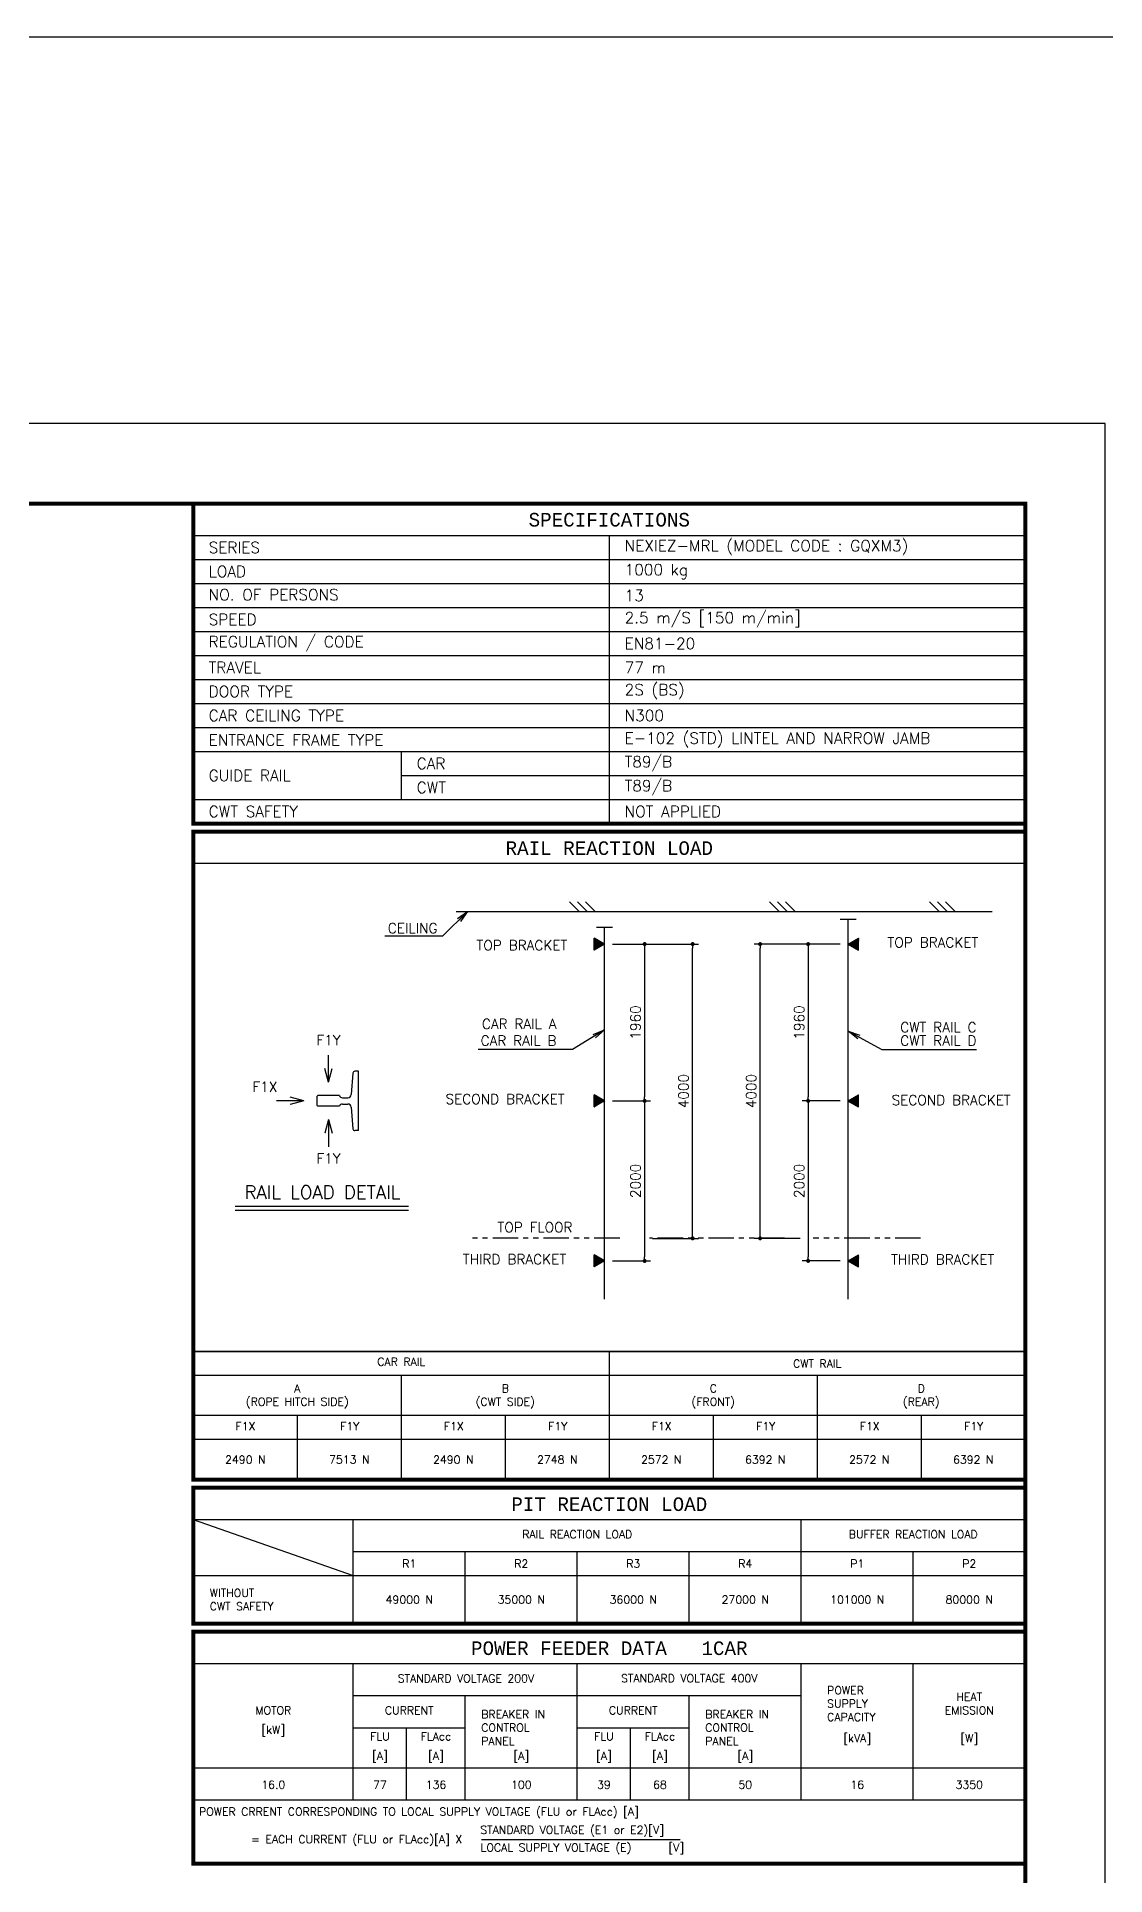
# Model space of a CAD drawing. Header units: millimetres. Extents: x -106996 to 276536, y -21995 to 37993.
# Drawn here: x 14322 to 21000, y 5928 to 17417 of the extents above; entities that cross this region are included whole.
import ezdxf
from ezdxf.enums import TextEntityAlignment as Align

# ---------------------------------------------------------------- set-up
doc = ezdxf.new("R2010")
doc.units = ezdxf.units.MM
doc.header["$LTSCALE"] = 100
doc.linetypes.add('PHANTOM2', pattern=[31.75, 15.875, -3.175, 3.175, -3.175, 3.175, -3.175])
doc.layers.get('0').update_dxf_attribs({"color": 3})
for name, color, linetype in [('DIM', 2, 'Continuous'), ('FRAME', 5, 'Continuous'), ('OTHERS', 4, 'Continuous'), ('SPEC', 7, 'Continuous'), ('W-DASHED-LINE', 111, 'PHANTOM2')]:
    doc.layers.add(name, color=color, linetype=linetype)
doc.styles.get("Standard").update_dxf_attribs({"font": 'romans.shx', "bigfont": 'bigfont.shx'})
doc.styles.add('STYLE1', font='monos.ttf')
doc.dimstyles.new('1-50IN', dxfattribs={"dimscale": 25, "dimtxt": 2.5, "dimasz": 1, "dimexe": 1.5, "dimexo": 2, "dimgap": 1, "dimtad": 3, "dimdsep": 46, "dimtxsty": 'Standard', "dimblk1": 'DOT', "dimblk2": 'DOT', "dimsah": 1, "dimcen": 0.09, "dimclrd": 256, "dimclre": 256, "dimclrt": 256, "dimadec": 0, "dimazin": 0, "dimtfac": 1, "dimtmove": 0, "dimatfit": 3, "dimldrblk": 'DOT', "dimfxl": 0, "dimtolj": 1, "dimtzin": 0, "dimarcsym": 0})
doc.dimstyles.new('1-50IN-ARROW', dxfattribs={"dimscale": 25, "dimtxt": 2.5, "dimasz": 3, "dimexe": 1.5, "dimexo": 2, "dimgap": 1, "dimtad": 3, "dimdsep": 46, "dimtxsty": 'Standard', "dimblk1": 'OPEN', "dimblk2": 'OPEN', "dimsah": 1, "dimcen": 0.09, "dimclrd": 256, "dimclre": 256, "dimclrt": 256, "dimadec": 0, "dimazin": 0, "dimtfac": 1, "dimtmove": 0, "dimatfit": 3, "dimldrblk": 'OPEN', "dimfxl": 0, "dimtolj": 1, "dimtzin": 0, "dimarcsym": 0})
doc.dimstyles.new('BRACKET LOAD', dxfattribs={"dimscale": 25, "dimtxt": 2.5, "dimasz": 1, "dimexe": 1.5, "dimexo": 2, "dimgap": 1, "dimtad": 3, "dimlfac": 2, "dimdsep": 46, "dimtxsty": 'Standard', "dimblk1": 'DOT', "dimblk2": 'DOT', "dimsah": 1, "dimcen": 0.09, "dimclrd": 256, "dimclre": 256, "dimclrt": 256, "dimadec": 0, "dimazin": 0, "dimtfac": 1, "dimtmove": 0, "dimatfit": 3, "dimldrblk": 'DOT', "dimfxl": 0, "dimtolj": 1, "dimtzin": 0, "dimarcsym": 0})

# ---------------------------------------------------------------- blocks, each defined once
blk = doc.blocks.new('_OPEN')
at = {"color": 0, "linetype": 'ByBlock'}
for p, q in [((-1, 0.17), (0, 0)), ((0, 0), (-1, -0.17)), ((0, 0), (-1, 0))]:
    blk.add_line(p, q, dxfattribs=at)
blk = doc.blocks.new('_DOT')
at = {"color": 0, "linetype": 'ByBlock'}
blk.add_line((-0.5, 0), (-1, 0), dxfattribs=at)
at = {"color": 0, "linetype": 'ByBlock', "const_width": 0.5}
blk.add_lwpolyline([(-0.25, 0, 1), (0.25, 0, 1)], format="xyb", close=True, dxfattribs=at)
blk = doc.blocks.new('*D621')
at = {"layer": 'DEFPOINTS', "color": 0, "transparency": 16777216}
for p in [(17871, 10767), (17871, 9767), (18121, 9767)]:
    blk.add_point(p, dxfattribs=at)
at = {"layer": 'DIM', "lineweight": -2, "transparency": 16777216}
for p, q in [((17921, 10767), (18158, 10767)), ((18121, 10742), (18121, 9792)), ((17921, 9767), (18158, 9767))]:
    blk.add_line(p, q, dxfattribs=at)
at = {"layer": 'DIM', "lineweight": -2, "transparency": 16777216, "xscale": 25, "yscale": 25, "zscale": 25}
for p, rotation in [((18121, 10767), 90), ((18121, 9767), 270)]:
    blk.add_blockref('_DOT', p, dxfattribs=dict(at, rotation=rotation))
at = {"layer": 'DIM', "transparency": 16777216, "insert": (18064, 10267), "char_height": 62.5, "attachment_point": 5, "rotation": 90}
blk.add_mtext('\\A1;2000', dxfattribs=at)
blk = doc.blocks.new('*D622')
at = {"layer": 'DEFPOINTS', "color": 0, "transparency": 16777216}
for p in [(19393, 10767), (19143, 9767), (19393, 9767)]:
    blk.add_point(p, dxfattribs=at)
at = {"layer": 'DIM', "lineweight": -2, "transparency": 16777216}
for p, q in [((19343, 10767), (19106, 10767)), ((19143, 10742), (19143, 9792)), ((19343, 9767), (19106, 9767))]:
    blk.add_line(p, q, dxfattribs=at)
at = {"layer": 'DIM', "lineweight": -2, "transparency": 16777216, "xscale": 25, "yscale": 25, "zscale": 25}
for p, rotation in [((19143, 10767), 90), ((19143, 9767), 270)]:
    blk.add_blockref('_DOT', p, dxfattribs=dict(at, rotation=rotation))
at = {"layer": 'DIM', "transparency": 16777216, "insert": (19087, 10267), "char_height": 62.5, "attachment_point": 5, "rotation": 90}
blk.add_mtext('\\A1;2000', dxfattribs=at)
blk = doc.blocks.new('*D623')
at = {"layer": 'DEFPOINTS', "color": 0, "transparency": 16777216}
for p in [(17871, 11747), (17871, 10767), (18121, 10767)]:
    blk.add_point(p, dxfattribs=at)
at = {"layer": 'DIM', "lineweight": -2, "transparency": 16777216}
for p, q in [((17921, 11747), (18158, 11747)), ((18121, 11722), (18121, 10792)), ((17921, 10767), (18158, 10767))]:
    blk.add_line(p, q, dxfattribs=at)
at = {"layer": 'DIM', "lineweight": -2, "transparency": 16777216, "xscale": 25, "yscale": 25, "zscale": 25}
for p, rotation in [((18121, 11747), 90), ((18121, 10767), 270)]:
    blk.add_blockref('_DOT', p, dxfattribs=dict(at, rotation=rotation))
at = {"layer": 'DIM', "transparency": 16777216, "insert": (18064, 11257), "char_height": 62.5, "attachment_point": 5, "rotation": 90}
blk.add_mtext('\\A1;1960', dxfattribs=at)
blk = doc.blocks.new('*D624')
at = {"layer": 'DEFPOINTS', "color": 0, "transparency": 16777216}
for p in [(19393, 11747), (19143, 10767), (19393, 10767)]:
    blk.add_point(p, dxfattribs=at)
at = {"layer": 'DIM', "lineweight": -2, "transparency": 16777216}
for p, q in [((19343, 11747), (19106, 11747)), ((19143, 11722), (19143, 10792)), ((19343, 10767), (19106, 10767))]:
    blk.add_line(p, q, dxfattribs=at)
at = {"layer": 'DIM', "lineweight": -2, "transparency": 16777216, "xscale": 25, "yscale": 25, "zscale": 25}
for p, rotation in [((19143, 11747), 90), ((19143, 10767), 270)]:
    blk.add_blockref('_DOT', p, dxfattribs=dict(at, rotation=rotation))
at = {"layer": 'DIM', "transparency": 16777216, "insert": (19087, 11257), "char_height": 62.5, "attachment_point": 5, "rotation": 90}
blk.add_mtext('\\A1;1960', dxfattribs=at)
blk = doc.blocks.new('*D619')
at = {"layer": 'DEFPOINTS', "color": 0, "transparency": 16777216}
for p in [(17871, 11747), (18421, 11747), (18121, 9908)]:
    blk.add_point(p, dxfattribs=at)
at = {"layer": 'DIM', "lineweight": -2, "transparency": 16777216}
for p, q in [((17921, 11747), (18458, 11747)), ((18421, 9933), (18421, 11722)), ((18171, 9908), (18458, 9908))]:
    blk.add_line(p, q, dxfattribs=at)
at = {"layer": 'DIM', "lineweight": -2, "transparency": 16777216, "xscale": 25, "yscale": 25, "zscale": 25}
for p, rotation in [((18421, 11747), 90), ((18421, 9908), 270)]:
    blk.add_blockref('_DOT', p, dxfattribs=dict(at, rotation=rotation))
at = {"layer": 'DIM', "transparency": 16777216, "insert": (18364, 10828), "char_height": 62.5, "attachment_point": 5, "rotation": 90}
blk.add_mtext('\\A1;4000', dxfattribs=at)
blk = doc.blocks.new('*D620')
at = {"layer": 'DEFPOINTS', "color": 0, "transparency": 16777216}
for p in [(18843, 11747), (19393, 11747), (19143, 9908)]:
    blk.add_point(p, dxfattribs=at)
at = {"layer": 'DIM', "lineweight": -2, "transparency": 16777216}
for p, q in [((19343, 11747), (18806, 11747)), ((18843, 9933), (18843, 11722)), ((19093, 9908), (18806, 9908))]:
    blk.add_line(p, q, dxfattribs=at)
at = {"layer": 'DIM', "lineweight": -2, "transparency": 16777216, "xscale": 25, "yscale": 25, "zscale": 25}
for p, rotation in [((18843, 11747), 90), ((18843, 9908), 270)]:
    blk.add_blockref('_DOT', p, dxfattribs=dict(at, rotation=rotation))
at = {"layer": 'DIM', "transparency": 16777216, "insert": (18787, 10828), "char_height": 62.5, "attachment_point": 5, "rotation": 90}
blk.add_mtext('\\A1;4000', dxfattribs=at)

msp = doc.modelspace()

# ---------------------------------------------------------------- hatches: boundary and pattern name
at = {"layer": 'OTHERS'}
h = msp.add_hatch(dxfattribs=at)
h.set_pattern_fill('ANSI31', color=256, style=0)
h.set_pattern_definition([(135, (37263.94114, -261.83333), (0.08838834765, 0.08838834765), [])])
h.paths.add_polyline_path([(17806.0518014, 11783.9685176), (17870.6604939, 11746.6666716), (17806.0518014, 11709.3648256)])
h = msp.add_hatch(dxfattribs=at)
h.set_pattern_fill('ANSI31', color=256, style=0)
h.set_pattern_definition([(135, (37786.56108, -261.83335), (0.08838834765, 0.08838834765), [])])
h.paths.add_polyline_path([(19457.8891237, 11783.9685033), (19457.8891237, 11709.3648113), (19393.2804313, 11746.6666573)])
h = msp.add_hatch(dxfattribs=at)
h.set_pattern_fill('ANSI31', color=256, style=0)
h.set_pattern_definition([(135, (37263.94114, -1241.83333), (0.08838834765, 0.08838834765), [])])
h.paths.add_polyline_path([(17806.0518014, 10803.9685176), (17870.6604939, 10766.6666716), (17806.0518014, 10729.3648256)])
h = msp.add_hatch(dxfattribs=at)
h.set_pattern_fill('ANSI31', color=256, style=0)
h.set_pattern_definition([(135, (37786.56108, -1241.83334), (0.08838834765, 0.08838834765), [])])
h.paths.add_polyline_path([(19457.8891237, 10803.9685066), (19457.8891237, 10729.3648147), (19393.2804313, 10766.6666606)])
h = msp.add_hatch(dxfattribs=at)
h.set_pattern_fill('ANSI31', color=256, style=0)
h.set_pattern_definition([(135, (37263.94114, -2241.83333), (0.08838834765, 0.08838834765), [])])
h.paths.add_polyline_path([(17806.0518014, 9803.9685179), (17870.6604939, 9766.6666719), (17806.0518014, 9729.3648259)])
h = msp.add_hatch(dxfattribs=at)
h.set_pattern_fill('ANSI31', color=256, style=0)
h.set_pattern_definition([(135, (37786.56108, -2241.83334), (0.08838834765, 0.08838834765), [])])
h.paths.add_polyline_path([(19457.8891237, 9803.968507), (19457.8891237, 9729.364815), (19393.2804313, 9766.666661)])

# ---------------------------------------------------------------- linework, layer by layer
for p, q in [((15300, 14500.0000094), (20500, 14500.0000094)), ((15300, 14500.0000094), (15300, 12500.0000094)), ((15300, 14300.0000094), (20500, 14300.0000094)), ((17900, 14300.0000094), (17900, 12500.0000094)), ((17900, 14300.0000094), (17900, 12500.0000094)), ((15300, 14150.0000094), (20500, 14150.0000094)), ((15300, 14000.0000094), (20500, 14000.0000094)), ((15300, 13850.0000094), (20500, 13850.0000094)), ((15300, 13700.0000094), (20500, 13700.0000094)), ((15300, 13550.0000094), (20500, 13550.0000094)), ((15300, 13400.0000094), (20500, 13400.0000094)), ((15300, 13250.0000094), (20500, 13250.0000094)), ((15300, 13100.0000094), (20500, 13100.0000094)), ((15300, 12950.0000094), (20500, 12950.0000094)), ((16600, 12950.0000094), (16600, 12650.0000094)), ((16600, 12800.0000094), (20500, 12800.0000094)), ((15300, 12650.0000094), (20500, 12650.0000094)), ((15300, 12450.0000094), (20500, 12450.0000094)), ((20500, 12450.0000094), (15300, 12450.0000094)), ((15300, 12450.0000094), (20500, 12450.0000094)), ((15300.0000755, 12450.0000094), (15300.0000755, 9950.0000094)), ((18283.3333333, 12450.0000094), (20500, 12450.0000094)), ((20499.9998602, 9950.0000094), (20499.9998602, 12450.0000094)), ((20499.9997847, 12250.0000094), (15300, 12250.0000094)), ((15300.0000755, 8400.0000094), (15300.0000755, 9950.0000094)), ((20499.9998602, 9950.0000094), (20499.9998602, 8400.0000094)), ((20499.9997847, 9200.0000094), (15300, 9200.0000094)), ((15300, 9200.0000094), (20499.9997847, 9200.0000094)), ((20499.9997847, 9200.0000094), (15300, 9200.0000094)), ((15300, 9200.0000094), (20499.9997847, 9200.0000094)), ((20499.9998602, 9200.0000094), (15300.0000755, 9200.0000094)), ((15300.0000755, 9200.0000094), (20499.9998602, 9200.0000094)), ((20499.9998602, 9200.0000094), (15300.0000755, 9200.0000094)), ((15300.0000755, 9200.0000094), (20499.9998602, 9200.0000094)), ((17900.0000755, 9200.0000094), (17900.0000755, 8400.0000094)), ((20499.9998602, 9050.0000094), (15300.0000755, 9050.0000094)), ((16600.0000755, 9050.0000094), (16600.0000755, 8400.0000094)), ((19200.0000755, 9050.0000094), (19200.0000755, 8400.0000094)), ((20499.9998602, 8800.0000094), (15300.0000755, 8800.0000094)), ((15950.0000755, 8800.0000094), (15950.0000755, 8400.0000094)), ((17250.0000755, 8800.0000094), (17250.0000755, 8400.0000094)), ((18550.0000755, 8800.0000094), (18550.0000755, 8400.0000094)), ((19850.0000755, 8800.0000094), (19850.0000755, 8400.0000094)), ((20499.9998602, 8650.0000094), (15300.0000755, 8650.0000094)), ((20499.9998602, 8650.0000094), (15300.0000755, 8650.0000094)), ((20499.9998602, 8400.0000094), (15300, 8400.0000094)), ((20499.9998602, 8350.0000094), (15300, 8350.0000094)), ((15300.0000022, 8150.0000094), (16300.0000022, 7800.0000094)), ((15300.0000777, 8150.0000094), (20500.0000022, 8150.0000094)), ((15300.0000777, 7500.0000094), (15300.0000777, 8150.0000094)), ((16300.0000777, 7500.0000094), (16300.0000022, 8150.0000094)), ((19100.0001543, 7500.0000085), (19100.0000788, 8150.0000085)), ((16300.0000022, 7950.0000094), (20499.9998624, 7950.0000094)), ((17000.0001569, 7500.0000094), (17000.0000814, 7950.0000094)), ((17700.0001569, 7500.0000059), (17700.0000814, 7950.0000059)), ((18400.0001569, 7500.0000072), (18400.0000814, 7950.0000072)), ((19800.0001569, 7500.0000094), (19800.0000814, 7950.0000094)), ((15300.0000022, 7800.0000094), (20500.0000022, 7800.0000094)), ((15300.0000777, 7500.0000094), (20499.9998624, 7500.0000094)), ((20500.0002384, 7450.0000094), (15300.0002098, 7450.0000094)), ((15300.0002098, 6000.0000094), (15300.0002098, 7450.0000094)), ((15299.9998701, 7250.0000094), (20499.9999456, 7250.0000094)), ((16300.0004764, 6400.0000094), (16300.0003079, 7250.0000385)), ((17700.0005555, 6400.0000094), (17700.000539, 7250.0000474)), ((19100.0005529, 6400.0000094), (19100.0005364, 7250.0001454)), ((19800.0001733, 6400.0000094), (19800.0001569, 7250.0000774)), ((16300.0002786, 7050.0000094), (17700.000507, 7050.0000094)), ((17000.0000338, 6400.0000094), (16999.999753, 7050.0000094)), ((17700.000507, 7050.0000094), (19100.0005044, 7050.0000094)), ((18400.000036, 6400.0000094), (18399.999762, 7050.0000094)), ((16300.0003728, 6850.0000094), (16999.9997744, 6850.0000094)), ((16633.3333937, 6400.0000094), (16633.3331269, 6850.0000094)), ((17700.0005884, 6850.0000094), (18399.9997842, 6850.0000094)), ((18033.3333936, 6400.0000094), (18033.3331265, 6850.0000094)), ((15300.0000826, 6600.0000094), (20500.0001958, 6600.0000094)), ((15299.9999935, 6400.0000094), (20500.0001067, 6400.0000094)), ((15299.9999301, 6000.0000094), (20499.9999945, 6000.0000094)), ((15300.0002098, 6000.0000094), (20499.9999945, 6000.0000094)), ((20499.9999945, 6000.0000094), (15300.0002098, 6000.0000094)), ((15300.0002098, 6000.0000094), (20499.9999945, 6000.0000094)), ((17983.3333279, 6000.0000094), (20499.9999945, 6000.0000094))]:
    msp.add_line(p, q)
at = {"color": 1}
msp.add_lwpolyline([(-96046.149708, 17417.2504019), (276536.0041229, 17417.2504019), (276536.0041229, -21995.3976347), (-96046.149708, -21995.3976347)], close=True, dxfattribs=at)
at = {"const_width": 25}
for points in [[(15300, 14500.0000094), (20500, 14500.0000094), (20500, 12500.0000094), (15300, 12500.0000094)], [(15300, 8400.0000094), (20499.9998602, 8400.0000094), (20499.9998602, 12450.0000094), (15300, 12450.0000094)], [(15300, 8350.0000094), (20499.9998602, 8350.0000094), (20499.9998624, 7500.0000094), (15300.0000022, 7500.0000094)], [(15300.0002931, 7450.0000094), (20500.0000022, 7450.0000094), (20499.999919, 6000.0000094), (15300.0002098, 6000.0000094)]]:
    msp.add_lwpolyline(points, close=True, dxfattribs=at)
at = {"layer": 'DEFPOINTS'}
msp.add_lwpolyline([(0, 0.0000094), (21000, 0.0000094), (21000, 15000.0000094), (0, 15000.0000094)], close=True, dxfattribs=at)
at = {"layer": 'DIM'}
for p, q in [((16145.4777305, 10883.4193813), (16145.4777305, 11053.5325325)), ((16145.4777305, 10883.4193813), (16122.6213474, 10968.720564)), ((16145.4777305, 10883.4193813), (16168.3341135, 10968.720564)), ((15990.4767437, 10766.8776433), (15820.3635926, 10766.8776433)), ((15990.4767437, 10766.8776433), (15905.175561, 10789.7340263)), ((15990.4767437, 10766.8776433), (15905.175561, 10744.0212603)), ((16145.3527305, 10650.5859053), (16122.4963474, 10565.2847225)), ((16145.3527305, 10650.5859053), (16168.2091135, 10565.2847225)), ((16145.3527305, 10650.5859053), (16145.3527305, 10480.4727541)), ((15561.0479617, 10108.3366557), (16644.3812951, 10108.3366557)), ((15561.0479617, 10083.3366557), (16644.3812951, 10083.3366557))]:
    msp.add_line(p, q, dxfattribs=at)
at = {"layer": 'DIM', "const_width": 4.1666667}
for points in [[(16145.4777305, 10883.4193813), (16145.4777305, 11053.5325325)], [(16145.4777305, 10883.4193813), (16122.6213474, 10968.720564)], [(16145.4777305, 10883.4193813), (16168.3341135, 10968.720564)], [(15990.4767437, 10766.8776433), (15820.3635926, 10766.8776433)], [(15990.4767437, 10766.8776433), (15905.175561, 10789.7340263)], [(15990.4767437, 10766.8776433), (15905.175561, 10744.0212603)], [(16145.3527305, 10650.5859053), (16122.4963474, 10565.2847225)], [(16145.3527305, 10650.5859053), (16145.3527305, 10480.4727541)], [(16145.3527305, 10650.5859053), (16168.2091135, 10565.2847225)]]:
    msp.add_lwpolyline(points, dxfattribs=at)
at = {"layer": 'FRAME', "const_width": 25}
msp.add_lwpolyline([(500, 500.0000094), (20500, 500.0000094), (20500, 14500.0000094), (500, 14500.0000094)], close=True, dxfattribs=at)
at = {"layer": 'OTHERS'}
for p, q in [((16943.2804221, 11950.0000094), (20293.2804221, 11950.0000094)), ((17651.7866671, 12011.0000094), (17712.7866671, 11950.0000094)), ((17701.7866671, 12011.0000094), (17762.7866671, 11950.0000094)), ((17751.7866671, 12011.0000094), (17812.7866671, 11950.0000094)), ((18901.7866671, 12011.0000094), (18962.7866671, 11950.0000094)), ((18951.7866671, 12011.0000094), (19012.7866671, 11950.0000094)), ((19001.7866671, 12011.0000094), (19062.7866671, 11950.0000094)), ((19901.7866671, 12011.0000094), (19962.7866671, 11950.0000094)), ((19951.7866671, 12011.0000094), (20012.7866671, 11950.0000094)), ((20001.7866671, 12011.0000094), (20062.7866671, 11950.0000094)), ((17920.6604657, 11850.0000094), (17820.6604657, 11850.0000094)), ((17870.6604657, 9527.1666534), (17870.6604657, 11849.9999887)), ((19443.2804221, 11900.0000094), (19343.2804221, 11900.0000094)), ((19393.2804221, 9527.1666534), (19393.2804221, 11900.0000094)), ((17870.6604939, 11746.6666716), (17806.0518014, 11783.9685176)), ((17806.0518014, 11709.3648256), (17806.0518014, 11783.9685176)), ((17870.6604939, 11746.6666716), (17806.0518014, 11709.3648256)), ((19393.2804313, 11746.6666573), (19457.8891237, 11783.9685033)), ((19393.2804313, 11746.6666573), (19457.8891237, 11709.3648113)), ((19457.8891237, 11709.3648113), (19457.8891237, 11783.9685033)), ((16297.9105567, 10940.8913487), (16287.3922008, 10806.0077268)), ((16332.1422966, 10952.4197067), (16310.3739167, 10952.4197067)), ((16332.1422966, 10581.5862465), (16332.1422966, 10952.4197067)), ((16073.8100771, 10795.9193724), (16077.9767527, 10800.0860479)), ((16212.9787082, 10800.0860479), (16077.9767527, 10800.0860479)), ((17870.6604939, 10766.6666716), (17806.0518014, 10803.9685176)), ((17806.0518014, 10729.3648256), (17806.0518014, 10803.9685176)), ((19393.2804313, 10766.6666606), (19457.8891237, 10803.9685066)), ((19457.8891237, 10729.3648147), (19457.8891237, 10803.9685066)), ((16073.8100771, 10737.8359142), (16073.8100771, 10795.9193724)), ((16073.8100771, 10737.8359142), (16077.7267527, 10733.9192386)), ((16212.9787082, 10733.9192386), (16077.7267527, 10733.9192386)), ((16232.4920833, 10786.7943523), (16266.6204897, 10786.7943523)), ((16232.4920833, 10747.2109343), (16266.6204897, 10747.2109343)), ((16287.3922008, 10727.9975598), (16297.9105567, 10593.1142712)), ((17870.6604939, 10766.6666716), (17806.0518014, 10729.3648256)), ((19393.2804313, 10766.6666606), (19457.8891237, 10729.3648147)), ((16332.1422966, 10581.5862465), (16310.3739167, 10581.5862465)), ((17870.6604939, 9766.6666719), (17806.0518014, 9803.9685179)), ((17806.0518014, 9729.3648259), (17806.0518014, 9803.9685179)), ((17870.6604939, 9766.6666719), (17806.0518014, 9729.3648259)), ((19393.2804313, 9766.666661), (19457.8891237, 9803.968507)), ((19393.2804313, 9766.666661), (19457.8891237, 9729.364815)), ((19457.8891237, 9729.364815), (19457.8891237, 9803.968507))]:
    msp.add_line(p, q, dxfattribs=at)
for centre, radius, start, end in [((16310.3739167, 10939.91968), 12.5000268, 90, 175.5407000002), ((16232.2423951, 10807.4006214), 20.6077818, 200.7898927247, 270.6942248546), ((16266.6204897, 10807.6277302), 20.8333779, 270, 355.5405999993), ((16232.2423951, 10726.6046652), 20.6077818, 89.3057751454, 159.2101072753), ((16266.6204897, 10726.3775563), 20.8333779, 4.4593199998, 90), ((16310.3739167, 10594.0861066), 12.5000268, 184.4592999998, 270)]:
    msp.add_arc(centre, radius, start, end, dxfattribs=at)
at = {"layer": 'SPEC'}
msp.add_line((17101.2019253, 6151.8296069), (18342.8392912, 6151.8296069), dxfattribs=at)
at = {"layer": 'W-DASHED-LINE', "ltscale": 0.1}
for p, q in [((17965.0760614, 9908.3366557), (17045.4528046, 9908.3366557)), ((18996.0190948, 9908.3366557), (18151.9999237, 9908.3366557)), ((19845.2455484, 9908.3366557), (19174.3749893, 9908.3366557))]:
    msp.add_line(p, q, dxfattribs=at)

# ---------------------------------------------------------------- texts
at = {"layer": 'DIM'}
for s, p in [('TOP BRACKET', (17070.1662228, 11708.3452614)), ('TOP FLOOR', (17201.4712219, 9945.8598361))]:
    msp.add_text(s, height=62.5, dxfattribs=at).set_placement(p)
for s, p in [('TOP BRACKET', (20206.9303947, 11707.2222169)), ('SECOND BRACKET', (20409.2322299, 10721.9266095)), ('THIRD BRACKET', (20306.9247648, 9726.412035))]:
    msp.add_text(s, height=62.5, dxfattribs=at).set_placement(p, align=Align.BOTTOM_RIGHT)
for s, p in [('F1Y', (16145.4777305, 11097.2825325)), ('F1X', (15747.5355548, 10805.8864659)), ('F1Y', (16145.3527305, 10357.5560874))]:
    msp.add_text(s, height=62.5, dxfattribs=at).set_placement(p, align=Align.BOTTOM_CENTER)
for s, p in [('SECOND BRACKET', (16876.7118839, 10728.3744865)), ('THIRD BRACKET', (16985.1215517, 9726.8889194))]:
    msp.add_text(s, height=62.5, dxfattribs=at).set_placement(p, align=Align.BOTTOM_LEFT)
msp.add_text('RAIL LOAD DETAIL', height=83.333333333, rotation=0.0000025046, dxfattribs=at).set_placement((16106.8812951, 10129.169989), align=Align.BOTTOM_CENTER)
at = {"layer": 'DIM', "char_height": 62.5}
for s, insert, attachment_point in [('CEILING', (16515.8405734, 11815.3333427), 7), ('\\A1;CAR RAIL A\\P{\\A0;CAR RAIL B}', (17569.9689809, 11112.1821038), 9)]:
    msp.add_mtext(s, dxfattribs=dict(at, insert=insert, attachment_point=attachment_point))
at = {"layer": 'DIM', "insert": (20195.6430725, 11112.1821038), "char_height": 62.5, "attachment_point": 9, "line_spacing_factor": 0.8}
msp.add_mtext('CWT RAIL C\\PCWT RAIL D', dxfattribs=at)
at = {"layer": 'SPEC', "style": 'STYLE1'}
for s, p in [('RAIL REACTION LOAD', (17899.999971, 12278.6489904)), ('PIT REACTION LOAD', (17899.9999712, 8178.6489904)), ('POWER FEEDER DATA   1CAR', (17900.0001497, 7278.6489904))]:
    msp.add_text(s, height=85, rotation=0.0000025046, dxfattribs=at).set_placement(p, align=Align.BOTTOM_CENTER)
at = {"layer": 'SPEC'}
for s, p in [('CAR RAIL', (16600.0000755, 9096.9047713)), ('F1X', (15625.7988176, 8693.9622736)), ('F1Y', (16278.0000755, 8693.3333427)), ('F1X', (16928.0000755, 8693.3333427)), ('F1Y', (17578.0000755, 8693.3333427)), ('F1X', (18228.0000755, 8693.3333427)), ('F1Y', (18878.0000755, 8693.3333427)), ('F1X', (19528.0000755, 8693.3333427)), ('F1Y', (20177.9998602, 8693.3333427)), ('STANDARD VOLTAGE 200V', (17003.9200174, 7117.7733986)), ('STANDARD VOLTAGE 400V', (18400.0005217, 7118.3333427)), ('MOTOR', (15800.0003272, 6918.3333427)), ('CURRENT', (16650.0000629, 6918.3333427)), ('CURRENT', (18050.0001456, 6918.3333427)), ('[kW]', (15800.0002277, 6796.9047713)), ('FLU', (16466.6667941, 6755.8333922)), ('FLAcc', (16816.6664877, 6755.8333922)), ('FLU', (17866.666968, 6755.8333922)), ('FLAcc', (18216.6666616, 6755.8333922)), ('[kVA]', (19450.0001651, 6744.2381051)), ('[W]', (20150.0001651, 6744.2381048)), ('[A]', (16466.6668189, 6634.4048207)), ('[A]', (16816.6665742, 6634.4048207)), ('[A]', (17350.0001955, 6634.4047747)), ('[A]', (17866.6669928, 6634.4048207)), ('[A]', (18216.6667481, 6634.4048207)), ('[A]', (18749.9995647, 6634.405365))]:
    msp.add_text(s, height=50, dxfattribs=at).set_placement(p, align=Align.BOTTOM_CENTER)
for s, p in [('RAIL REACTION LOAD', (17700.0000801, 8018.3333427)), ('BUFFER REACTION LOAD', (19799.9999712, 8018.3333427))]:
    msp.add_text(s, height=50, rotation=0.0000025038, dxfattribs=at).set_placement(p, align=Align.BOTTOM_CENTER)
for s, p in [('POWER CRRENT CORRESPONDING TO LOCAL SUPPLY VOLTAGE (FLU or FLAcc) [A]', (15335.7453766, 6300.3218444)), ('STANDARD VOLTAGE (E1 or E2)[V]', (17093.8263794, 6186.2333966)), ('= EACH CURRENT (FLU or FLAcc)[A] X ', (15660.6902125, 6127.2990196)), ('LOCAL SUPPLY VOLTAGE (E)    [V]', (17095.5427057, 6075.8667944))]:
    msp.add_text(s, height=50, dxfattribs=at).set_placement(p)
at = {"layer": 'SPEC', "insert": (17900.000002, 14355.230157), "char_height": 85, "attachment_point": 8, "rotation": 0.0000025045, "style": 'STYLE1'}
msp.add_mtext('SPECIFICATIONS', dxfattribs=at)
at = {"layer": 'SPEC'}
for s, insert, char_height, attachment_point in [('  SERIES', (15300, 14225.0000094), 70, 4), ('  NEXIEZ-MRL (MODEL CODE : GQXM{\\Fromans,bigfont|c162;3})', (17900, 14225.0000094), 70, 4), ('  LOAD', (15300, 14075.0000094), 70, 4), ('  10{\\Fromans,bigfont|c162;0}0 kg', (17900, 14075.0000094), 70, 4), ('  NO. OF PERSONS', (15300, 13930.2933427), 70, 4), ('  1{\\Fromans,bigfont|c162;3}', (17900, 13925.0000094), 70, 4), ('  SPEED', (15300, 13775.0000094), 70, 4), ('  2.5 m/S [150 m/min]', (17900, 13775.0000094), 70, 4), ('  REGULATION / CODE', (15300, 13625.0000094), 70, 4), ('  EN81-{\\Fromans,bigfont|c162;20}', (17900, 13625.0000094), 70, 4), ('  TRAVEL', (15300, 13475.0000094), 70, 4), ('  77 m', (17900, 13475.0000094), 70, 4), ('  DOOR TYPE', (15300, 13325.0000094), 70, 4), ('  2S (BS)', (17900, 13325.0000094), 70, 4), ('  CAR CEILING TYPE', (15300, 13175.0000094), 70, 4), ('  N300', (17900, 13175.0000094), 70, 4), ('  ENTRANCE FRAME TYPE', (15300, 13022.3333427), 70, 4), ('  E-102 (STD) LINTEL AND NARROW JAMB', (17900, 13022.3333427), 70, 4), ('  CAR', (16600, 12875.0000094), 70, 4), ('  T89/B', (17900, 12875.0000094), 70, 4), ('  GUIDE RAIL', (15300, 12800.0000094), 70, 4), ('  CWT', (16600, 12725.0000094), 70, 4), ('  T89/B', (17900, 12725.0000094), 70, 4), ('  CWT SAFETY', (15300, 12575.0000094), 70, 4), ('  NOT APPLIED', (17900, 12575.0000094), 70, 4), ('CWT RAIL', (19199.9999977, 9124.9999967), 50, 5), ('2490 N', (15625, 8525.0000094), 50, 5), ('7513 N', (16275, 8525.0000094), 50, 5), ('2490 N', (16925, 8525.0000094), 50, 5), ('2748 N', (17575, 8525.0000094), 50, 5), ('2572 N', (18225, 8525.0000094), 50, 5), ('6392 N', (18875, 8525.0000094), 50, 5), ('2572 N', (19525, 8525.0000094), 50, 5), ('6392 N', (20175, 8525.0000094), 50, 5), ('   WITHOUT\\P   CWT SAFETY', (15299.9998, 7583.3333094), 50, 7), ('49000 N', (16650, 7650.0000094), 50, 5), ('35000 N', (17350, 7650.0000094), 50, 5), ('36000 N', (18050, 7650.0000094), 50, 5), ('27000 N', (18750, 7650.0000094), 50, 5), ('101000 N', (19450, 7650.0000094), 50, 5), ('80000 N', (20150, 7650.0000094), 50, 5), ('POWER\\PSUPPLY\\PCAPACITY', (19261.9047983, 6891.6666761), 50, 7), ('HEAT\\PEMISSION', (20150.0000823, 6933.3333427), 50, 8), ('BREAKER IN \\PCONTROL\\PPANEL', (17099.9998394, 6741.6666761), 50, 7), ('BREAKER IN \\PCONTROL\\PPANEL', (18499.9992086, 6741.6672663), 50, 7), ('16.0', (15800, 6468.3333094), 50, 8), ('77', (16466.667, 6468.3333094), 50, 8), ('136', (16816.6668, 6468.3333094), 50, 8), ('100', (17350, 6468.3333094), 50, 8), ('39', (17866.667, 6468.3333094), 50, 8), ('68', (18216.6668, 6468.3333094), 50, 8), ('50', (18750, 6468.3333094), 50, 8), ('16', (19450, 6468.3333094), 50, 8), ('3350', (20150, 6468.3333094), 50, 8)]:
    msp.add_mtext(s, dxfattribs=dict(at, insert=insert, char_height=char_height, attachment_point=attachment_point))
at = {"layer": 'SPEC', "char_height": 50, "attachment_point": 8, "rotation": 0.0000025044}
for s, insert in [('A\\P(ROPE HITCH SIDE)', (15950.000079, 8845.2381047)), ('B\\P(CWT SIDE)', (17250.000079, 8845.2381047)), ('C\\P(FRONT)', (18550.0000252, 8845.2381047)), ('D\\P(REAR)', (19849.9999713, 8845.2381047)), ('R1', (16650.0000834, 7850.0000094)), ('R2', (17350.0000834, 7850.0000094)), ('R3', (18050.0000834, 7850.0000094)), ('R4', (18750.0000834, 7850.0000094)), ('P1', (19450.0000833, 7850.0000094)), ('P2', (20150.0000834, 7850.0000094))]:
    msp.add_mtext(s, dxfattribs=dict(at, insert=insert))

# ---------------------------------------------------------------- dimensions: what is measured, and where the dimension line sits
at = {"layer": 'DIM'}
for base, p1, p2, picture, middle in [((18420.6604, 11746.6670094), (18120.6604, 9908.3366094), (17870.6604, 11746.6670094), '*D619', (18420.6604, 10827.5018094)), ((18843.2805, 11746.6667094), (19143.2805, 9908.3360094), (19393.2804, 11746.6667094), '*D620', (18843.2805, 10827.5013594))]:
    dim = msp.add_linear_dim(base=base, p1=p1, p2=p2, angle=90, text='4000', dimstyle='1-50IN', override={"dimpost": '\\X'}, dxfattribs=at)
    dim.commit()
    dim.dimension.update_dxf_attribs({"geometry": picture, "text_midpoint": middle, "dimtype": 160})
for base, p1, p2, override, picture, middle in [((18120.7375249, 10766.6666553), (17870.7375641, 11746.6666869), (17870.6604657, 10766.6666553), {"dimscale": 25, "dimlfac": 2, "dimpost": '\\X'}, '*D623', (18064.4875249, 11256.6666711)), ((19143.2804221, 10766.6666553), (19393.2804221, 11746.666652), (19393.2804221, 10766.6666553), {"dimlfac": 2, "dimpost": '\\X'}, '*D624', (19087.0304221, 11256.6666537)), ((18120.6604265, 9766.6666567), (17870.6604657, 10766.6666879), (17870.5833674, 9766.6666567), {"dimlfac": 2, "dimpost": '\\X'}, '*D621', (18064.4104265, 10266.6666723)), ((19143.2804221, 9766.6666663), (19393.2804221, 10766.6666553), (19393.2804221, 9766.6666663), {"dimlfac": 2, "dimpost": '\\X'}, '*D622', (19087.0304221, 10266.6666608))]:
    dim = msp.add_linear_dim(base=base, p1=p1, p2=p2, angle=90, dimstyle='BRACKET LOAD', override=override, dxfattribs=at)
    dim.commit()
    dim.dimension.update_dxf_attribs({"geometry": picture, "text_midpoint": middle})

# ---------------------------------------------------------------- leaders
msp.add_leader([(17014.332967, 11950.0000094), (16858.332967, 11797.0000094), (16497.332967, 11797.0000094)], dimstyle='1-50IN-ARROW', dxfattribs=at)
at = {"layer": 'DIM', "annotation_type": 0, "has_hookline": 1}
for points, hookline_direction, text_width in [([(17870.6604347, 11210.499987), (17669.9689809, 11087.1821038), (17594.9689809, 11087.1821038)], 1, 488.6904762), ([(19393.2804221, 11202.8333197), (19603.9764058, 11087.1821038), (19678.9764058, 11087.1821038)], 0, 491.6666667)]:
    msp.add_leader(points, dimstyle='1-50IN-ARROW', dxfattribs=dict(at, hookline_direction=hookline_direction, text_width=text_width))

doc.saveas('drawing.dxf')
